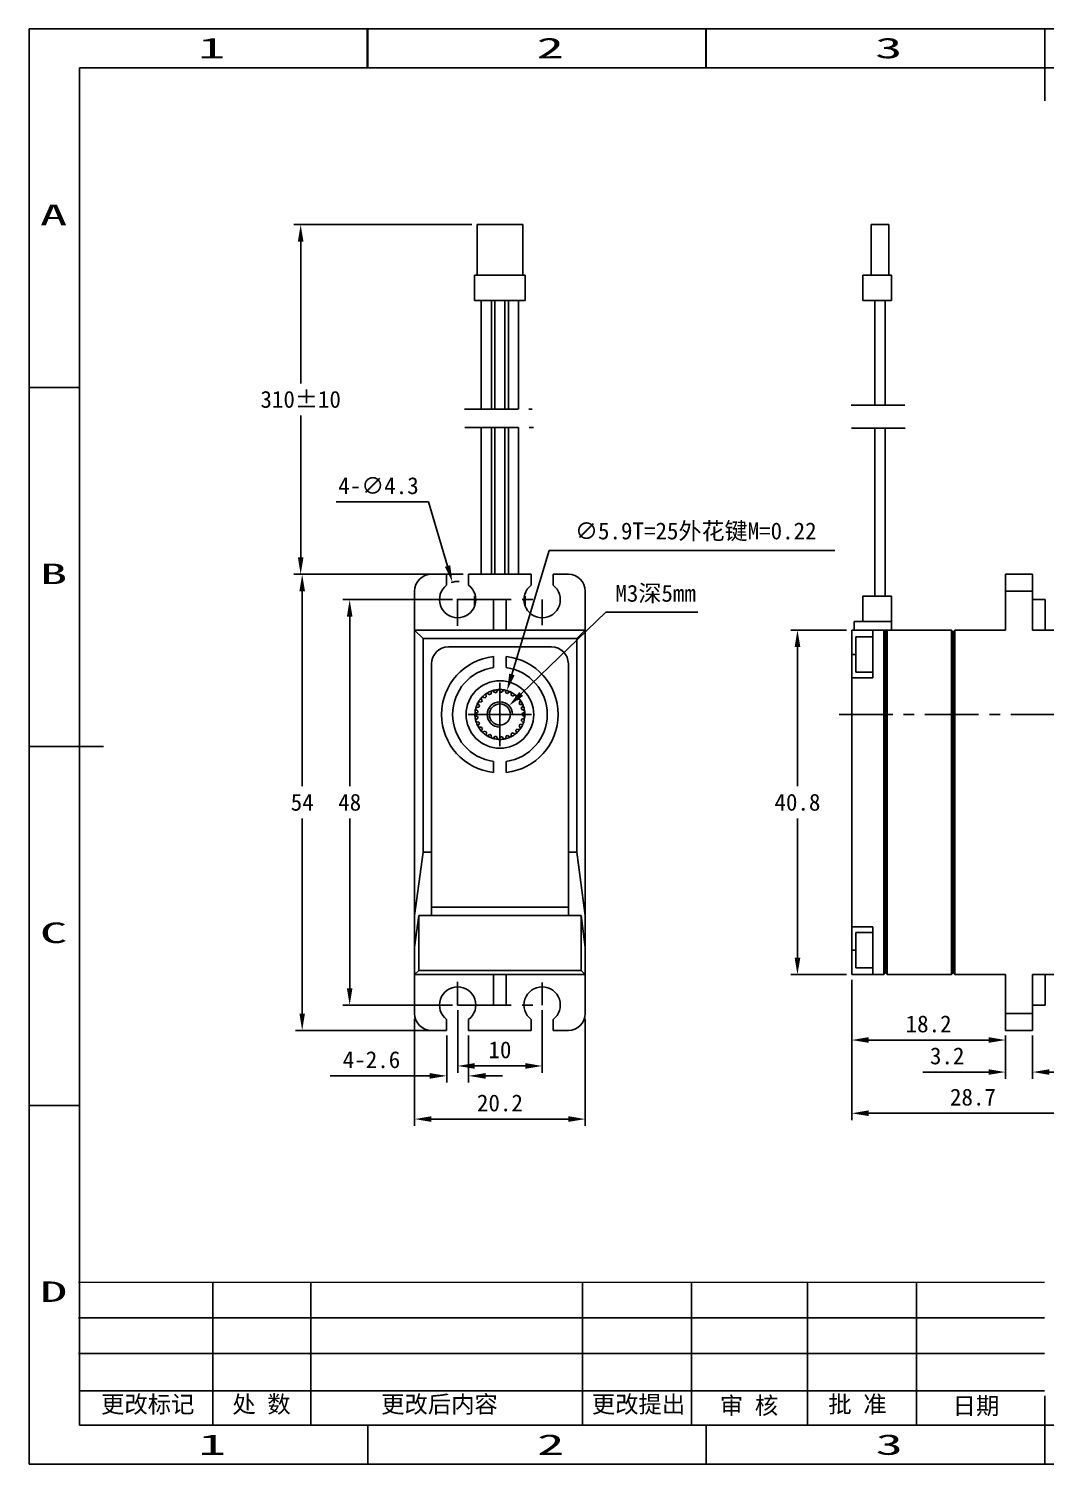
# Model space of a CAD drawing. Header units: millimetres. Extents: x 294 to 535, y 110 to 280.
# Drawn here: x 294.3 to 414.6, y 110.4 to 280.4 of the extents above; entities that cross this region are included whole.
import ezdxf
from ezdxf.enums import TextEntityAlignment as Align

# ---------------------------------------------------------------- set-up
doc = ezdxf.new("R2010")
doc.units = ezdxf.units.MM
doc.header["$PDSIZE"] = -1
doc.linetypes.add('CENTER', pattern=[10.16, 6.35, -1.27, 1.27, -1.27])
for name, color, linetype in [('中心线', 6, 'CENTER'), ('图框', 7, 'Continuous'), ('标注', 5, 'Continuous')]:
    doc.layers.add(name, color=color, linetype=linetype)
doc.styles.add('style1', font='', dxfattribs={"height": 3.5})
doc.styles.get('style1').set_extended_font_data('FangSong_GB2312')
doc.dimstyles.new('副本 Standard', dxfattribs={"dimtxt": 2, "dimasz": 2, "dimexe": 0.8, "dimexo": 0.625, "dimgap": 0.9, "dimtad": 1, "dimtih": 1, "dimtoh": 1, "dimdsep": 46, "dimtxsty": 'Standard', "dimcen": 0.09, "dimclrd": 5, "dimclre": 5, "dimadec": 3, "dimazin": 2, "dimtfac": 1, "dimtdec": 4, "dimtofl": 0, "dimtmove": 0, "dimatfit": 3, "dimfxl": 0, "dimtolj": 1, "dimtzin": 0, "dimarcsym": 0})

# ---------------------------------------------------------------- blocks, each defined once
blk = doc.blocks.new('SW_CENTERMARKSYMBOL_0')
at = {"layer": '图框', "color": 0}
for p, q in [((0, 2.5), (0, 3.75)), ((0, 0), (0, 2.5)), ((-2.5, 0), (-3.75, 0)), ((0, 0), (-2.5, 0)), ((0, 0), (0, -2.5)), ((0, 0), (2.5, 0)), ((2.5, 0), (3.75, 0)), ((0, -2.5), (0, -3.75))]:
    blk.add_line(p, q, dxfattribs=at)
blk = doc.blocks.new('*D23')
at = {"layer": 'Defpoints', "color": 0}
for p in [(343.78, 215.8), (326.68, 161.8), (343.78, 161.8)]:
    blk.add_point(p, dxfattribs=at)
at = {"layer": '标注', "color": 5, "lineweight": -2}
for p, q in [((343.15, 215.8), (325.88, 215.8)), ((326.68, 213.8), (326.68, 190.7)), ((326.68, 163.8), (326.68, 186.9)), ((343.15, 161.8), (325.88, 161.8))]:
    blk.add_line(p, q, dxfattribs=at)
at = {"layer": '标注', "color": 5}
for points in [[(326.35, 213.8), (327.01, 213.8), (326.68, 215.8)], [(326.35, 163.8), (327.01, 163.8), (326.68, 161.8)]]:
    blk.add_solid(points, dxfattribs=at)
at = {"layer": '标注', "color": 0, "insert": (326.68, 188.8), "char_height": 2, "attachment_point": 5}
blk.add_mtext('\\A1;54', dxfattribs=at)
blk = doc.blocks.new('*D10')
at = {"layer": 'Defpoints', "color": 0}
for p in [(345.08, 212.8), (332.3, 164.8), (345.08, 164.8)]:
    blk.add_point(p, dxfattribs=at)
at = {"layer": '标注', "color": 5, "lineweight": -2}
for p, q in [((344.45, 212.8), (331.5, 212.8)), ((332.3, 210.8), (332.3, 190.7)), ((332.3, 166.8), (332.3, 186.9)), ((344.45, 164.8), (331.5, 164.8))]:
    blk.add_line(p, q, dxfattribs=at)
at = {"layer": '标注', "color": 5}
for points in [[(331.97, 210.8), (332.63, 210.8), (332.3, 212.8)], [(331.97, 166.8), (332.63, 166.8), (332.3, 164.8)]]:
    blk.add_solid(points, dxfattribs=at)
at = {"layer": '标注', "color": 0, "insert": (332.3, 188.8), "char_height": 2, "attachment_point": 5}
blk.add_mtext('\\A1;48', dxfattribs=at)
blk = doc.blocks.new('*D11')
at = {"layer": 'Defpoints', "color": 0}
for p in [(345.08, 164.8), (355.08, 164.8), (355.08, 157.59)]:
    blk.add_point(p, dxfattribs=at)
at = {"layer": '标注', "color": 5, "lineweight": -2}
for p, q in [((345.08, 164.18), (345.08, 156.79)), ((355.08, 164.18), (355.08, 156.79)), ((347.08, 157.59), (353.08, 157.59))]:
    blk.add_line(p, q, dxfattribs=at)
at = {"layer": '标注', "color": 5}
for points in [[(347.08, 157.93), (347.08, 157.26), (345.08, 157.59)], [(353.08, 157.93), (353.08, 157.26), (355.08, 157.59)]]:
    blk.add_solid(points, dxfattribs=at)
at = {"layer": '标注', "color": 0, "insert": (350.08, 159.49), "char_height": 2, "attachment_point": 5}
blk.add_mtext('\\A1;10', dxfattribs=at)
blk = doc.blocks.new('*D12')
at = {"layer": 'Defpoints', "color": 0}
for p in [(339.98, 163.8), (360.18, 163.8), (339.98, 151.3)]:
    blk.add_point(p, dxfattribs=at)
at = {"layer": '标注', "color": 5, "lineweight": -2}
for p, q in [((339.98, 163.18), (339.98, 150.5)), ((360.18, 163.18), (360.18, 150.5)), ((358.18, 151.3), (341.98, 151.3))]:
    blk.add_line(p, q, dxfattribs=at)
at = {"layer": '标注', "color": 5}
for points in [[(341.98, 151.64), (341.98, 150.97), (339.98, 151.3)], [(358.18, 151.64), (358.18, 150.97), (360.18, 151.3)]]:
    blk.add_solid(points, dxfattribs=at)
at = {"layer": '标注', "color": 0, "insert": (350.08, 153.2), "char_height": 2, "attachment_point": 5}
blk.add_mtext('\\A1;20.2', dxfattribs=at)
blk = doc.blocks.new('*D13')
at = {"layer": 'Defpoints', "color": 0}
for p in [(391.71, 209.2), (385.29, 168.4), (391.71, 168.4)]:
    blk.add_point(p, dxfattribs=at)
at = {"layer": '标注', "color": 5, "lineweight": -2}
for p, q in [((391.08, 209.2), (384.49, 209.2)), ((385.29, 207.2), (385.29, 190.7)), ((385.29, 170.4), (385.29, 186.9)), ((391.08, 168.4), (384.49, 168.4))]:
    blk.add_line(p, q, dxfattribs=at)
at = {"layer": '标注', "color": 5}
for points in [[(384.96, 207.2), (385.63, 207.2), (385.29, 209.2)], [(384.96, 170.4), (385.63, 170.4), (385.29, 168.4)]]:
    blk.add_solid(points, dxfattribs=at)
at = {"layer": '标注', "color": 0, "insert": (385.29, 188.8), "char_height": 2, "attachment_point": 5}
blk.add_mtext('\\A1;40.8', dxfattribs=at)
blk = doc.blocks.new('*D14')
at = {"layer": 'Defpoints', "color": 0}
for p in [(391.71, 168.4), (409.91, 161.8), (391.71, 160.66)]:
    blk.add_point(p, dxfattribs=at)
at = {"layer": '标注', "color": 5, "lineweight": -2}
for p, q in [((391.71, 167.78), (391.71, 159.86)), ((407.91, 160.66), (393.71, 160.66)), ((409.91, 161.18), (409.91, 159.86))]:
    blk.add_line(p, q, dxfattribs=at)
at = {"layer": '标注', "color": 5}
for points in [[(393.71, 161), (393.71, 160.33), (391.71, 160.66)], [(407.91, 161), (407.91, 160.33), (409.91, 160.66)]]:
    blk.add_solid(points, dxfattribs=at)
at = {"layer": '标注', "color": 0, "insert": (400.81, 162.56), "char_height": 2, "attachment_point": 5}
blk.add_mtext('\\A1;18.2', dxfattribs=at)
blk = doc.blocks.new('*D15')
at = {"layer": 'Defpoints', "color": 0}
for p in [(420.41, 176.4), (391.71, 168.4), (420.41, 151.99)]:
    blk.add_point(p, dxfattribs=at)
at = {"layer": '标注', "color": 5, "lineweight": -2}
for p, q in [((420.41, 175.78), (420.41, 151.19)), ((391.71, 167.78), (391.71, 151.19)), ((393.71, 151.99), (418.41, 151.99))]:
    blk.add_line(p, q, dxfattribs=at)
at = {"layer": '标注', "color": 5}
for points in [[(393.71, 152.33), (393.71, 151.66), (391.71, 151.99)], [(418.41, 152.33), (418.41, 151.66), (420.41, 151.99)]]:
    blk.add_solid(points, dxfattribs=at)
at = {"layer": '标注', "color": 0, "insert": (406.06, 153.89), "char_height": 2, "attachment_point": 5}
blk.add_mtext('\\A1;28.7', dxfattribs=at)
blk = doc.blocks.new('*D21')
at = {"layer": 'Defpoints', "color": 0}
for p in [(347.38, 257.2), (326.5, 215.8), (346.38, 215.8)]:
    blk.add_point(p, dxfattribs=at)
at = {"layer": '标注', "color": 5, "lineweight": -2}
for p, q in [((346.75, 257.2), (325.7, 257.2)), ((326.5, 255.2), (326.5, 238.4)), ((326.5, 217.8), (326.5, 234.6)), ((345.75, 215.8), (325.7, 215.8))]:
    blk.add_line(p, q, dxfattribs=at)
at = {"layer": '标注', "color": 5}
for points in [[(326.17, 255.2), (326.83, 255.2), (326.5, 257.2)], [(326.17, 217.8), (326.83, 217.8), (326.5, 215.8)]]:
    blk.add_solid(points, dxfattribs=at)
at = {"layer": '标注', "color": 0, "insert": (326.5, 236.5), "char_height": 2, "attachment_point": 5}
blk.add_mtext('\\A1;310%%P10', dxfattribs=at)
blk = doc.blocks.new('*D22')
at = {"layer": 'Defpoints', "color": 0}
for p in [(409.91, 161.8), (413.11, 161.8), (409.91, 156.87)]:
    blk.add_point(p, dxfattribs=at)
at = {"layer": '标注', "color": 5, "lineweight": -2}
for p, q in [((409.91, 161.18), (409.91, 156.07)), ((413.11, 161.18), (413.11, 156.07)), ((407.91, 156.87), (400.11, 156.87)), ((415.11, 156.87), (417.11, 156.87))]:
    blk.add_line(p, q, dxfattribs=at)
at = {"layer": '标注', "color": 5}
for points in [[(407.91, 157.2), (407.91, 156.54), (409.91, 156.87)], [(415.11, 157.2), (415.11, 156.54), (413.11, 156.87)]]:
    blk.add_solid(points, dxfattribs=at)
at = {"layer": '标注', "color": 0, "insert": (403.01, 158.77), "char_height": 2, "attachment_point": 5}
blk.add_mtext('\\A1;3.2', dxfattribs=at)
blk = doc.blocks.new('*D24')
at = {"layer": 'Defpoints', "color": 0}
for p in [(344.46, 214.86), (345.69, 210.74)]:
    blk.add_point(p, dxfattribs=at)
at = {"layer": '标注', "color": 5, "lineweight": -2}
for p, q in [((330.71, 224.38), (341.61, 224.38)), ((341.61, 224.38), (343.89, 216.78)), ((344.99, 212.8), (345.17, 212.8)), ((345.08, 212.71), (345.08, 212.89))]:
    blk.add_line(p, q, dxfattribs=at)
blk.add_arc((345.08, 212.8), 2.15, 85.3601, 110.548, dxfattribs=at)
at = {"layer": '标注', "color": 5}
blk.add_solid([(344.2, 216.87), (343.57, 216.68), (344.46, 214.86)], dxfattribs=at)
at = {"layer": '标注', "color": 0, "insert": (335.71, 226.28), "char_height": 2, "attachment_point": 5}
blk.add_mtext('\\A1;4-∅4.3', dxfattribs=at)
blk = doc.blocks.new('*D25')
at = {"layer": 'Defpoints', "color": 0}
for p in [(343.78, 161.8), (346.38, 161.8), (343.78, 156.42)]:
    blk.add_point(p, dxfattribs=at)
at = {"layer": '标注', "color": 5, "lineweight": -2}
for p, q in [((343.78, 161.18), (343.78, 155.62)), ((346.38, 161.18), (346.38, 155.62)), ((341.78, 156.42), (329.98, 156.42)), ((348.38, 156.42), (350.38, 156.42))]:
    blk.add_line(p, q, dxfattribs=at)
at = {"layer": '标注', "color": 5}
for points in [[(341.78, 156.75), (341.78, 156.08), (343.78, 156.42)], [(348.38, 156.75), (348.38, 156.08), (346.38, 156.42)]]:
    blk.add_solid(points, dxfattribs=at)
at = {"layer": '标注', "color": 0, "insert": (334.88, 158.32), "char_height": 2, "attachment_point": 5}
blk.add_mtext('\\A1;4-2.6', dxfattribs=at)
blk = doc.blocks.new('*D26')
at = {"layer": 'Defpoints', "color": 0}
for p in [(351.16, 200.24), (349, 198.16)]:
    blk.add_point(p, dxfattribs=at)
at = {"layer": '标注', "color": 5, "lineweight": -2}
for p, q in [((362.62, 211.32), (352.59, 201.63)), ((373.5, 211.32), (362.62, 211.32)), ((349.99, 199.2), (350.17, 199.2)), ((350.08, 199.11), (350.08, 199.29))]:
    blk.add_line(p, q, dxfattribs=at)
at = {"layer": '标注', "color": 5}
blk.add_solid([(352.36, 201.87), (352.83, 201.39), (351.16, 200.24)], dxfattribs=at)
at = {"layer": '标注', "color": 0, "insert": (368.51, 213.45), "char_height": 2, "attachment_point": 5}
blk.add_mtext('\\A1;{\\fSimSun|b0|i0|c134|p2;M3深5mm}', dxfattribs=at)
blk = doc.blocks.new('*D27')
at = {"layer": 'Defpoints', "color": 0}
for p in [(350.92, 202.03), (349.23, 196.38)]:
    blk.add_point(p, dxfattribs=at)
at = {"layer": '标注', "color": 5, "lineweight": -2}
for p, q in [((355.9, 218.62), (351.5, 203.94)), ((389.72, 218.62), (355.9, 218.62)), ((349.99, 199.2), (350.17, 199.2)), ((350.08, 199.11), (350.08, 199.29))]:
    blk.add_line(p, q, dxfattribs=at)
at = {"layer": '标注', "color": 5}
blk.add_solid([(351.18, 204.04), (351.82, 203.85), (350.92, 202.03)], dxfattribs=at)
at = {"layer": '标注', "color": 0, "insert": (373.26, 220.82), "char_height": 2, "attachment_point": 5}
blk.add_mtext('\\A1;∅5.9T=25{\\fSimSun|b0|i0|c134|p2;外花键}M=0.22', dxfattribs=at)

msp = doc.modelspace()

# ---------------------------------------------------------------- linework, layer by layer
at = {"color": 5, "linetype": 'Continuous'}
for p, q in [((294.379, 110.433), (294.379, 280.393)), ((294.379, 280.393), (534.752, 280.393)), ((334.379, 275.773), (334.379, 280.393)), ((334.441, 280.393), (334.441, 275.773)), ((374.441, 275.773), (374.441, 280.393)), ((374.503, 280.393), (374.503, 275.773)), ((414.566, 280.393), (414.566, 271.858)), ((294.317, 275.773), (294.379, 275.773)), ((294.379, 237.903), (300.307, 237.903)), ((294.379, 195.413), (303.185, 195.413)), ((294.379, 152.923), (300.307, 152.923)), ((316.115, 131.98), (316.115, 115.052)), ((327.697, 131.98), (327.697, 115.052)), ((359.862, 131.98), (359.862, 115.052)), ((372.739, 131.98), (372.739, 115.052)), ((386.482, 131.98), (386.482, 115.052)), ((399.36, 131.98), (399.36, 115.052)), ((300.207, 127.781), (414.528, 127.781)), ((300.207, 123.538), (414.528, 123.538)), ((300.307, 119.141), (414.528, 119.141)), ((414.566, 110.433), (414.566, 118.526)), ((334.441, 110.433), (334.441, 115.052)), ((374.503, 110.433), (374.503, 115.052)), ((294.379, 110.433), (534.752, 110.433))]:
    msp.add_line(p, q, dxfattribs=at)
at = {"color": 7, "linetype": 'Continuous'}
for p, q in [((300.307, 275.773), (300.307, 115.052)), ((300.307, 275.773), (526.659, 275.773)), ((300.307, 115.052), (526.659, 115.052))]:
    msp.add_line(p, q, dxfattribs=at)
at = {"color": 7, "linetype": 'Continuous', "lineweight": 25}
for p, q in [((347.377, 257.202), (347.377, 251.202)), ((347.377, 257.202), (352.777, 257.202)), ((352.777, 257.202), (352.777, 251.202)), ((396.11, 257.202), (394.01, 257.202)), ((394.01, 257.202), (394.01, 251.202)), ((396.11, 257.202), (396.11, 251.202)), ((347.077, 251.202), (347.077, 248.202)), ((347.077, 251.202), (353.077, 251.202)), ((353.077, 251.202), (353.077, 248.202)), ((396.41, 251.202), (393.01, 251.202)), ((393.01, 251.202), (393.01, 248.202)), ((396.41, 251.202), (396.41, 248.202)), ((347.077, 248.202), (353.077, 248.202)), ((347.877, 248.202), (347.877, 235.367)), ((349.077, 235.367), (349.077, 248.202)), ((349.477, 248.202), (349.477, 235.367)), ((350.677, 235.367), (350.677, 248.202)), ((351.077, 248.202), (351.077, 235.367)), ((352.277, 235.367), (352.277, 248.202)), ((396.41, 248.202), (393.01, 248.202)), ((394.46, 235.822), (394.46, 248.202)), ((395.66, 248.202), (395.66, 235.822)), ((347.877, 233.174), (347.877, 215.802)), ((349.077, 215.802), (349.077, 233.174)), ((349.477, 233.174), (349.477, 215.802)), ((350.677, 215.802), (350.677, 233.174)), ((351.077, 233.174), (351.077, 215.802)), ((352.277, 215.802), (352.277, 233.174)), ((394.46, 213.202), (394.46, 233.098)), ((395.66, 233.098), (395.66, 213.202)), ((343.777, 215.802), (341.977, 215.802)), ((343.777, 214.515), (343.777, 215.802)), ((346.377, 215.802), (346.377, 214.515)), ((353.777, 215.802), (346.377, 215.802)), ((353.777, 214.515), (353.777, 215.802)), ((356.377, 215.802), (356.377, 214.515)), ((358.177, 215.802), (356.377, 215.802)), ((413.11, 215.802), (409.91, 215.802)), ((409.91, 215.802), (409.91, 213.802)), ((413.11, 213.802), (413.11, 215.802)), ((339.977, 213.802), (339.977, 209.202)), ((347.077, 213.202), (347.077, 212.013)), ((347.077, 213.202), (347.189, 213.202)), ((350.827, 212.802), (349.327, 212.802)), ((349.327, 212.802), (349.327, 209.202)), ((350.827, 209.202), (350.827, 212.802)), ((352.964, 213.202), (353.077, 213.202)), ((353.077, 213.202), (353.077, 212.013)), ((360.177, 209.202), (360.177, 213.802)), ((396.41, 213.202), (393.01, 213.202)), ((393.01, 213.202), (393.01, 210.202)), ((396.41, 213.202), (396.41, 210.202)), ((409.91, 213.802), (413.11, 213.802)), ((409.91, 209.202), (409.91, 213.802)), ((413.11, 209.202), (413.11, 213.802)), ((414.61, 212.802), (413.11, 212.802)), ((414.61, 209.202), (414.61, 212.802)), ((339.977, 209.202), (340.977, 208.202)), ((339.977, 209.202), (360.177, 209.202)), ((339.977, 175.402), (339.977, 209.202)), ((359.177, 208.202), (360.177, 209.202)), ((360.177, 209.202), (360.177, 175.402)), ((394.21, 209.202), (391.71, 209.202)), ((391.71, 206.302), (391.71, 209.202)), ((392.01, 210.202), (392.01, 209.202)), ((396.41, 210.202), (392.01, 210.202)), ((395.51, 209.202), (394.21, 209.202)), ((394.21, 209.202), (394.21, 203.552)), ((395.51, 209.202), (395.51, 168.402)), ((395.51, 209.202), (395.71, 209.002)), ((395.91, 209.202), (395.51, 209.202)), ((395.91, 209.202), (395.71, 209.002)), ((395.91, 168.402), (395.91, 209.202)), ((403.51, 209.202), (395.91, 209.202)), ((396.41, 210.202), (396.41, 209.202)), ((403.51, 209.202), (403.51, 168.402)), ((403.51, 209.202), (403.71, 209.002)), ((403.91, 209.202), (403.71, 209.002)), ((403.91, 168.402), (403.91, 209.202)), ((409.91, 209.202), (403.91, 209.202)), ((418.41, 209.202), (413.11, 209.202)), ((359.177, 208.202), (340.977, 208.202)), ((340.977, 208.202), (340.977, 182.902)), ((359.177, 182.902), (359.177, 208.202)), ((392.21, 208.402), (394.21, 208.402)), ((392.21, 208.402), (392.21, 204.202)), ((395.71, 168.602), (395.71, 209.002)), ((403.71, 168.602), (403.71, 209.002)), ((356.177, 207.202), (343.977, 207.202)), ((349.327, 206.061), (349.327, 204.752)), ((350.827, 204.752), (350.827, 206.061)), ((391.71, 203.552), (391.71, 206.302)), ((341.977, 205.202), (341.977, 176.402)), ((358.177, 176.402), (358.177, 205.202)), ((394.21, 204.202), (392.21, 204.202)), ((394.21, 203.552), (391.71, 203.552)), ((391.71, 174.052), (391.71, 203.552)), ((347.528, 200.689), (347.873, 200.669)), ((347.985, 200.823), (347.859, 201.148)), ((347.978, 201.276), (348.307, 201.171)), ((348.454, 201.292), (348.412, 201.638)), ((348.56, 201.733), (348.853, 201.549)), ((349.025, 201.63), (349.07, 201.975)), ((349.237, 202.03), (349.475, 201.78)), ((349.662, 201.815), (349.792, 202.139)), ((349.966, 202.15), (350.134, 201.848)), ((350.325, 201.836), (350.531, 202.117)), ((350.703, 202.085), (350.791, 201.751)), ((350.972, 201.692), (351.241, 201.913)), ((351.4, 201.839), (351.402, 201.493)), ((351.563, 201.391), (351.879, 201.538)), ((352.014, 201.427), (351.93, 201.092)), ((352.06, 200.953), (352.403, 201.016)), ((352.507, 200.875), (352.342, 200.571)), ((347.127, 199.277), (347.439, 199.426)), ((347.443, 198.952), (347.128, 199.102)), ((347.463, 199.615), (347.196, 199.839)), ((347.239, 200.009), (347.578, 200.075)), ((347.648, 200.252), (347.445, 200.535)), ((352.433, 200.404), (352.781, 200.381)), ((352.846, 200.218), (352.611, 199.965)), ((352.658, 199.78), (352.989, 199.671)), ((353.012, 199.497), (352.721, 199.311)), ((352.721, 199.12), (353.014, 198.932)), ((347.201, 198.542), (347.466, 198.763)), ((347.588, 198.305), (347.246, 198.372)), ((347.456, 197.847), (347.658, 198.128)), ((347.889, 197.714), (347.541, 197.694)), ((347.875, 197.238), (348.001, 197.56)), ((348.328, 197.217), (347.996, 197.111)), ((351.948, 197.332), (352.033, 196.994)), ((352.418, 197.408), (352.078, 197.471)), ((352.354, 197.856), (352.521, 197.55)), ((352.791, 198.047), (352.446, 198.023)), ((352.618, 198.465), (352.855, 198.21)), ((352.993, 198.758), (352.665, 198.65)), ((348.433, 196.753), (348.474, 197.096)), ((348.876, 196.844), (348.581, 196.659)), ((349.094, 196.421), (349.049, 196.763)), ((349.5, 196.62), (349.261, 196.367)), ((349.816, 196.264), (349.687, 196.584)), ((350.161, 196.558), (349.991, 196.254)), ((350.555, 196.291), (350.351, 196.57)), ((350.816, 196.662), (350.727, 196.325)), ((351.264, 196.502), (350.997, 196.721)), ((351.424, 196.925), (351.422, 196.577)), ((351.898, 196.882), (351.585, 197.028)), ((349.327, 193.653), (349.327, 192.343)), ((350.827, 192.343), (350.827, 193.653)), ((339.977, 175.402), (340.977, 182.902)), ((341.977, 182.902), (340.977, 182.902)), ((358.177, 182.902), (359.177, 182.902)), ((360.177, 175.402), (359.177, 182.902)), ((339.977, 171.652), (340.477, 175.402)), ((339.977, 171.652), (339.977, 175.402)), ((341.977, 175.402), (340.477, 175.402)), ((340.477, 175.402), (340.477, 168.902)), ((341.977, 175.402), (341.977, 176.402)), ((341.977, 176.402), (358.177, 176.402)), ((358.177, 175.402), (341.977, 175.402)), ((358.177, 176.402), (358.177, 175.402)), ((359.677, 175.402), (358.177, 175.402)), ((359.677, 175.402), (360.177, 171.652)), ((359.677, 168.902), (359.677, 175.402)), ((360.177, 175.402), (360.177, 171.652)), ((394.21, 174.052), (391.71, 174.052)), ((391.71, 171.302), (391.71, 174.052)), ((392.21, 173.402), (394.21, 173.402)), ((392.21, 173.402), (392.21, 169.202)), ((394.21, 174.052), (394.21, 168.402)), ((339.977, 168.402), (339.977, 171.652)), ((360.177, 171.652), (360.177, 168.402)), ((391.71, 168.402), (391.71, 171.302)), ((339.977, 168.402), (340.477, 168.902)), ((360.177, 168.402), (339.977, 168.402)), ((339.977, 168.402), (339.977, 163.802)), ((340.477, 168.902), (359.677, 168.902)), ((349.327, 168.402), (349.327, 164.802)), ((350.827, 164.802), (350.827, 168.402)), ((360.177, 168.402), (359.677, 168.902)), ((360.177, 163.802), (360.177, 168.402)), ((394.21, 168.402), (391.71, 168.402)), ((394.21, 169.202), (392.21, 169.202)), ((395.51, 168.402), (394.21, 168.402)), ((395.71, 168.602), (395.51, 168.402)), ((395.71, 168.602), (395.91, 168.402)), ((403.51, 168.402), (395.91, 168.402)), ((403.71, 168.602), (403.51, 168.402)), ((403.71, 168.602), (403.91, 168.402)), ((409.91, 168.402), (403.91, 168.402)), ((409.91, 163.802), (409.91, 168.402)), ((413.11, 163.802), (413.11, 168.402)), ((417.91, 168.402), (413.11, 168.402)), ((414.61, 164.802), (414.61, 168.402)), ((349.327, 164.802), (350.827, 164.802)), ((413.11, 163.802), (409.91, 163.802)), ((409.91, 163.802), (409.91, 161.802)), ((414.61, 164.802), (413.11, 164.802)), ((413.11, 161.802), (413.11, 163.802)), ((341.977, 161.802), (343.777, 161.802)), ((343.777, 161.802), (343.777, 163.09)), ((346.377, 163.09), (346.377, 161.802)), ((346.377, 161.802), (353.777, 161.802)), ((353.777, 161.802), (353.777, 163.09)), ((356.377, 163.09), (356.377, 161.802)), ((356.377, 161.802), (358.177, 161.802)), ((409.91, 161.802), (413.11, 161.802))]:
    msp.add_line(p, q, dxfattribs=at)
at = {"color": 8, "linetype": 'Continuous', "lineweight": 25}
for p, q in [((392.21, 206.302), (391.71, 206.302)), ((392.21, 171.302), (391.71, 171.302))]:
    msp.add_line(p, q, dxfattribs=at)
for p, q in [((300.307, 159.734), (300.307, 115.052)), ((300.307, 115.052), (361.362, 115.052)), ((361.362, 115.052), (414.212, 115.052))]:
    msp.add_line(p, q)
at = {"color": 7, "linetype": 'Continuous', "lineweight": 25}
for radius in [4, 1.25]:
    msp.add_circle((350.077, 199.202), radius, dxfattribs=at)
for centre, radius, start, end in [((341.977, 213.802), 2, 90, 180), ((345.077, 212.802), 2.15, 127.20374, 52.79626), ((355.077, 212.802), 2.15, 127.20374, 52.79626), ((358.177, 213.802), 2, 0, 90), ((343.977, 205.202), 2, 90, 180), ((350.077, 199.202), 6.9, 96.24013, 263.75987), ((350.077, 199.202), 6.9, 276.24013, 83.75987), ((356.177, 205.202), 2, 0, 90), ((350.077, 199.202), 5.6, 97.69667, 262.30333), ((350.077, 199.202), 5.6, 277.69667, 82.30333), ((350.077, 199.202), 2.95, 149.73966, 153.1426), ((350.077, 199.202), 2.95, 138.7426, 149.73966), ((350.077, 199.202), 2.95, 135.33966, 138.7426), ((350.153, 199.131), 2.75, 142.01591, 145.98409), ((350.077, 199.202), 2.95, 124.3426, 135.33966), ((350.133, 199.114), 2.75, 127.61591, 131.58409), ((350.077, 199.202), 2.95, 120.93966, 124.3426), ((350.077, 199.202), 2.95, 109.9426, 120.93966), ((350.077, 199.202), 1.5, 0, 270), ((350.109, 199.103), 2.75, 113.21591, 117.18409), ((350.077, 199.202), 2.95, 106.53966, 109.9426), ((350.077, 199.202), 2.95, 95.5426, 106.53966), ((350.083, 199.098), 2.75, 98.81591, 102.78409), ((350.077, 199.202), 2.95, 92.13966, 95.5426), ((350.077, 199.202), 2.95, 81.1426, 92.13966), ((350.057, 199.099), 2.75, 84.41591, 88.38409), ((350.077, 199.202), 2.95, 77.73966, 81.1426), ((350.077, 199.202), 2.95, 66.7426, 77.73966), ((350.032, 199.108), 2.75, 70.01591, 73.98409), ((350.077, 199.202), 2.95, 63.33966, 66.7426), ((350.077, 199.202), 2.95, 52.3426, 63.33966), ((350.01, 199.122), 2.75, 55.61591, 59.58409), ((350.077, 199.202), 2.95, 48.93966, 52.3426), ((349.992, 199.141), 2.75, 41.21591, 45.18409), ((350.077, 199.202), 2.95, 37.9426, 48.93966), ((349.979, 199.164), 2.75, 26.81591, 30.78409), ((350.077, 199.202), 2.95, 34.53966, 37.9426), ((350.077, 199.202), 2.95, 23.5426, 34.53966), ((350.077, 199.202), 2.95, 167.5426, 178.53966), ((350.077, 199.202), 2.95, 178.53966, 181.9426), ((350.077, 199.202), 2.95, 181.9426, 192.93966), ((350.077, 199.202), 2.95, 164.13966, 167.5426), ((350.077, 199.202), 2.95, 153.1426, 164.13966), ((350.178, 199.176), 2.75, 170.81591, 174.78409), ((350.181, 199.202), 2.75, 185.21591, 189.18409), ((350.168, 199.152), 2.75, 156.41591, 160.38409), ((349.973, 199.189), 2.75, 12.41591, 16.38409), ((349.973, 199.215), 2.75, 358.01591, 1.98409), ((350.077, 199.202), 2.95, 20.13966, 23.5426), ((350.077, 199.202), 2.95, 9.1426, 20.13966), ((350.077, 199.202), 2.95, 5.73966, 9.1426), ((350.077, 199.202), 2.95, 351.33966, 354.7426), ((350.077, 199.202), 2.95, 354.7426, 5.73966), ((350.077, 199.202), 2.95, 192.93966, 196.3426), ((350.077, 199.202), 2.95, 196.3426, 207.33966), ((350.077, 199.202), 2.95, 207.33966, 210.7426), ((350.077, 199.202), 2.95, 210.7426, 221.73966), ((350.178, 199.228), 2.75, 199.61591, 203.58409), ((350.077, 199.202), 2.95, 221.73966, 225.1426), ((350.168, 199.253), 2.75, 214.01591, 217.98409), ((350.153, 199.274), 2.75, 228.41591, 232.38409), ((350.01, 199.283), 2.75, 314.81591, 318.78409), ((350.077, 199.202), 2.95, 311.5426, 322.53966), ((349.992, 199.264), 2.75, 329.21591, 333.18409), ((350.077, 199.202), 2.95, 322.53966, 325.9426), ((350.077, 199.202), 2.95, 325.9426, 336.93966), ((349.979, 199.241), 2.75, 343.61591, 347.58409), ((350.077, 199.202), 2.95, 336.93966, 340.3426), ((350.077, 199.202), 2.95, 340.3426, 351.33966), ((350.077, 199.202), 2.95, 225.1426, 236.13966), ((350.077, 199.202), 2.95, 236.13966, 239.5426), ((350.077, 199.202), 2.95, 239.5426, 250.53966), ((350.133, 199.291), 2.75, 242.81591, 246.78409), ((350.077, 199.202), 2.95, 250.53966, 253.9426), ((350.077, 199.202), 2.95, 253.9426, 264.93966), ((350.109, 199.302), 2.75, 257.21591, 261.18409), ((350.077, 199.202), 2.95, 264.93966, 268.3426), ((350.077, 199.202), 2.95, 268.3426, 279.33966), ((350.083, 199.307), 2.75, 271.61591, 275.58409), ((350.077, 199.202), 2.95, 279.33966, 282.7426), ((350.077, 199.202), 2.95, 282.7426, 293.73966), ((350.057, 199.305), 2.75, 286.01591, 289.98409), ((350.077, 199.202), 2.95, 293.73966, 297.1426), ((350.077, 199.202), 2.95, 297.1426, 308.13966), ((350.032, 199.297), 2.75, 300.41591, 304.38409), ((350.077, 199.202), 2.95, 308.13966, 311.5426), ((345.077, 164.802), 2.15, 307.20374, 232.79626), ((355.077, 164.802), 2.15, 307.20374, 232.79626), ((341.977, 163.802), 2, 180, 270), ((358.177, 163.802), 2, 270, 0)]:
    msp.add_arc(centre, radius, start, end, dxfattribs=at)
at = {"layer": '中心线'}
for p, q in [((345.887, 235.367), (353.899, 235.367)), ((391.653, 235.822), (398.745, 235.822)), ((345.938, 233.174), (354.052, 233.174)), ((391.679, 233.098), (398.938, 233.098)), ((345.077, 212.802), (355.077, 212.802)), ((345.077, 212.802), (345.077, 209.681)), ((355.077, 212.802), (355.077, 209.796)), ((390.22, 199.202), (428.986, 199.202)), ((345.077, 164.802), (345.077, 167.536)), ((355.077, 164.802), (355.077, 167.463)), ((345.077, 164.802), (355.077, 164.802))]:
    msp.add_line(p, q, dxfattribs=at)
at = {"layer": '标注', "color": 0, "lineweight": 13}
msp.add_line((300.207, 131.98), (414.528, 131.98), dxfattribs=at)

# ---------------------------------------------------------------- block references
at = {"layer": '中心线', "rotation": 90}
msp.add_blockref('SW_CENTERMARKSYMBOL_0', (350.077, 199.202), dxfattribs=at)

# ---------------------------------------------------------------- texts
at = {"color": 5, "linetype": 'Continuous'}
for s, width, p, p2 in [('1', 3.99672, (314.348, 276.89), (317.586, 276.89)), ('2', 1.99836, (354.41, 276.89), (357.648, 276.89)), ('3', 1.99836, (394.472, 276.89), (397.71, 276.89)), ('A', 1.99836, (295.642, 257.125), (298.879, 257.125)), ('B', 1.99836, (295.642, 214.635), (298.879, 214.635)), ('C', 1.99836, (295.642, 172.144), (298.879, 172.144)), ('D', 1.99836, (295.642, 129.654), (298.879, 129.654)), ('1', 3.99672, (314.41, 111.55), (317.648, 111.55)), ('2', 1.99836, (354.472, 111.55), (357.71, 111.55)), ('3', 1.99836, (394.534, 111.55), (397.772, 111.55))]:
    msp.add_text(s, height=2.43, dxfattribs=dict(at, width=width)).set_placement(p, p2, align=Align.FIT)
at = {"color": 0, "lineweight": 13, "char_height": 2.025, "attachment_point": 1, "style": 'style1'}
for s, insert, width in [('更改标记', (302.879, 118.557), 18.22758), ('处 数', (318.415, 118.557), 18.22758), ('更改后内容', (336.025, 118.557), 19.00001), ('更改提出', (360.955, 118.557), 16.68272), ('审 核', (376.107, 118.402), 12.97507), ('批 准', (388.937, 118.557), 12.97507), ('日期', (403.652, 118.368), 12.97507)]:
    msp.add_mtext(s, dxfattribs=dict(at, insert=insert, width=width))

# ---------------------------------------------------------------- dimensions: what is measured, and where the dimension line sits
at = {"layer": '标注', "color": 0}
dim = msp.add_linear_dim(base=(326.501, 215.802), p1=(347.377, 257.202), p2=(346.377, 215.802), angle=90, text='310%%P10', dimstyle='副本 Standard', dxfattribs=at)
dim.commit()
dim.dimension.update_dxf_attribs({"geometry": '*D21', "text_midpoint": (326.501, 236.502)})
for p1, p2, text, picture, middle in [((345.694, 210.743), (344.459, 214.862), '4-<>', '*D24', (335.708, 224.38)), ((349.229, 196.377), (350.924, 202.028), '<>T=25{\\fSimSun|b0|i0|c134|p2;外花键}M=0.22', '*D27', (373.261, 218.619)), ((348.998, 198.16), (351.155, 200.244), '{\\fSimSun|b0|i0|c134|p2;M3深5mm}', '*D26', (368.512, 211.32))]:
    dim = msp.add_diameter_dim_2p(p1=p1, p2=p2, text=text, dimstyle='副本 Standard', dxfattribs=at)
    dim.commit()
    dim.dimension.update_dxf_attribs({"geometry": picture, "text_midpoint": middle, "dimtype": 163})
for base, p1, p2, picture, middle in [((326.681, 161.802), (343.777, 215.802), (343.777, 161.802), '*D23', (326.681, 188.802)), ((332.3, 164.802), (345.077, 212.802), (345.077, 164.802), '*D10', (332.3, 188.802)), ((385.293, 168.402), (391.71, 209.202), (391.71, 168.402), '*D13', (385.293, 188.802))]:
    dim = msp.add_linear_dim(base=base, p1=p1, p2=p2, angle=90, dimstyle='副本 Standard', dxfattribs=at)
    dim.commit()
    dim.dimension.update_dxf_attribs({"geometry": picture, "text_midpoint": middle, "dimtype": 160})
for base, p1, p2, picture, middle in [((420.41, 151.994), (391.71, 168.402), (420.41, 176.402), '*D15', (406.06, 151.994)), ((391.71, 160.662), (409.91, 161.802), (391.71, 168.402), '*D14', (400.81, 160.662)), ((339.977, 151.303), (360.177, 163.802), (339.977, 163.802), '*D12', (350.077, 151.303)), ((355.077, 157.592), (345.077, 164.802), (355.077, 164.802), '*D11', (350.077, 157.592))]:
    dim = msp.add_linear_dim(base=base, p1=p1, p2=p2, dimstyle='副本 Standard', dxfattribs=at)
    dim.commit()
    dim.dimension.update_dxf_attribs({"geometry": picture, "text_midpoint": middle, "dimtype": 160})
dim = msp.add_linear_dim(base=(343.777, 156.418), p1=(346.377, 161.802), p2=(343.777, 161.802), text='4-<>', dimstyle='副本 Standard', dxfattribs=at)
dim.commit()
dim.dimension.update_dxf_attribs({"geometry": '*D25', "text_midpoint": (334.877, 158.318)})
dim = msp.add_linear_dim(base=(409.91, 156.87), p1=(413.11, 161.802), p2=(409.91, 161.802), dimstyle='副本 Standard', dxfattribs=at)
dim.commit()
dim.dimension.update_dxf_attribs({"geometry": '*D22', "text_midpoint": (403.01, 158.77)})

doc.saveas('drawing.dxf')
